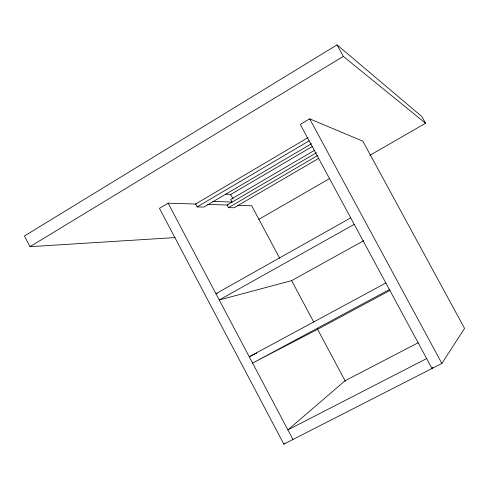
<?xml version="1.0" encoding="UTF-8"?>
<svg xmlns="http://www.w3.org/2000/svg" width="489" height="489" viewBox="0 0 489 489"><rect width="100%" height="100%" fill="white"/><g stroke="black" fill="none" stroke-linecap="round" stroke-linejoin="round"><path stroke-width="0.73" d="M196.23 204.06L168.112 203.173L159.445 208.338L283.84 444.14L441.867 363.449L464.55 328.4L362.856 141.18L309.659 118.833L300.289 124.42L432.001 368.486L432.863 367.239M283.84 444.14L284.965 443.126M369.947 155.313L425.546 123.265L421.879 116.565L337.043 44.86L24.45 235.998L29.982 246.682L175.093 237.575M29.982 246.682L343.327 56.388L425.546 123.265M308.046 137.586L195.6 204.035L197.122 206.908L203.895 207.067L311.517 143.705M197.122 206.908L308.981 140.924M225.453 194.133L230.722 194.481L312.728 146.278M314.922 150.105L230.674 199.512L232.061 202.128M316.414 152.739L227.11 205.025L228.497 207.636L234.09 207.764L318.883 158.277M228.497 207.636L317.85 155.404M258.742 219.408L329.568 178.583M350.723 217.874L215.93 293.693L217.403 293.333M354.219 224.359L219.249 299.977L291.633 280.637L363.773 240.643M385.864 282.997L249.237 356.744L256.774 353.04M389.397 289.537L252.581 363.076L317.606 329.305L390.039 290.399M418.278 342.716L345.051 380.742L287.88 429.898L426.652 358.571M207.623 204.414L228.143 205.062M237.263 205.343L251.701 205.802L279.702 258.278M212.776 201.327L231.81 202.116M337.043 44.86L343.327 56.388M309.659 118.833L441.867 363.449M291.548 280.478L313.804 322.19M317.398 328.914L345.399 381.389M230.722 194.481L233.137 199.005M168.112 203.173L292.948 439.489"/></g></svg>
